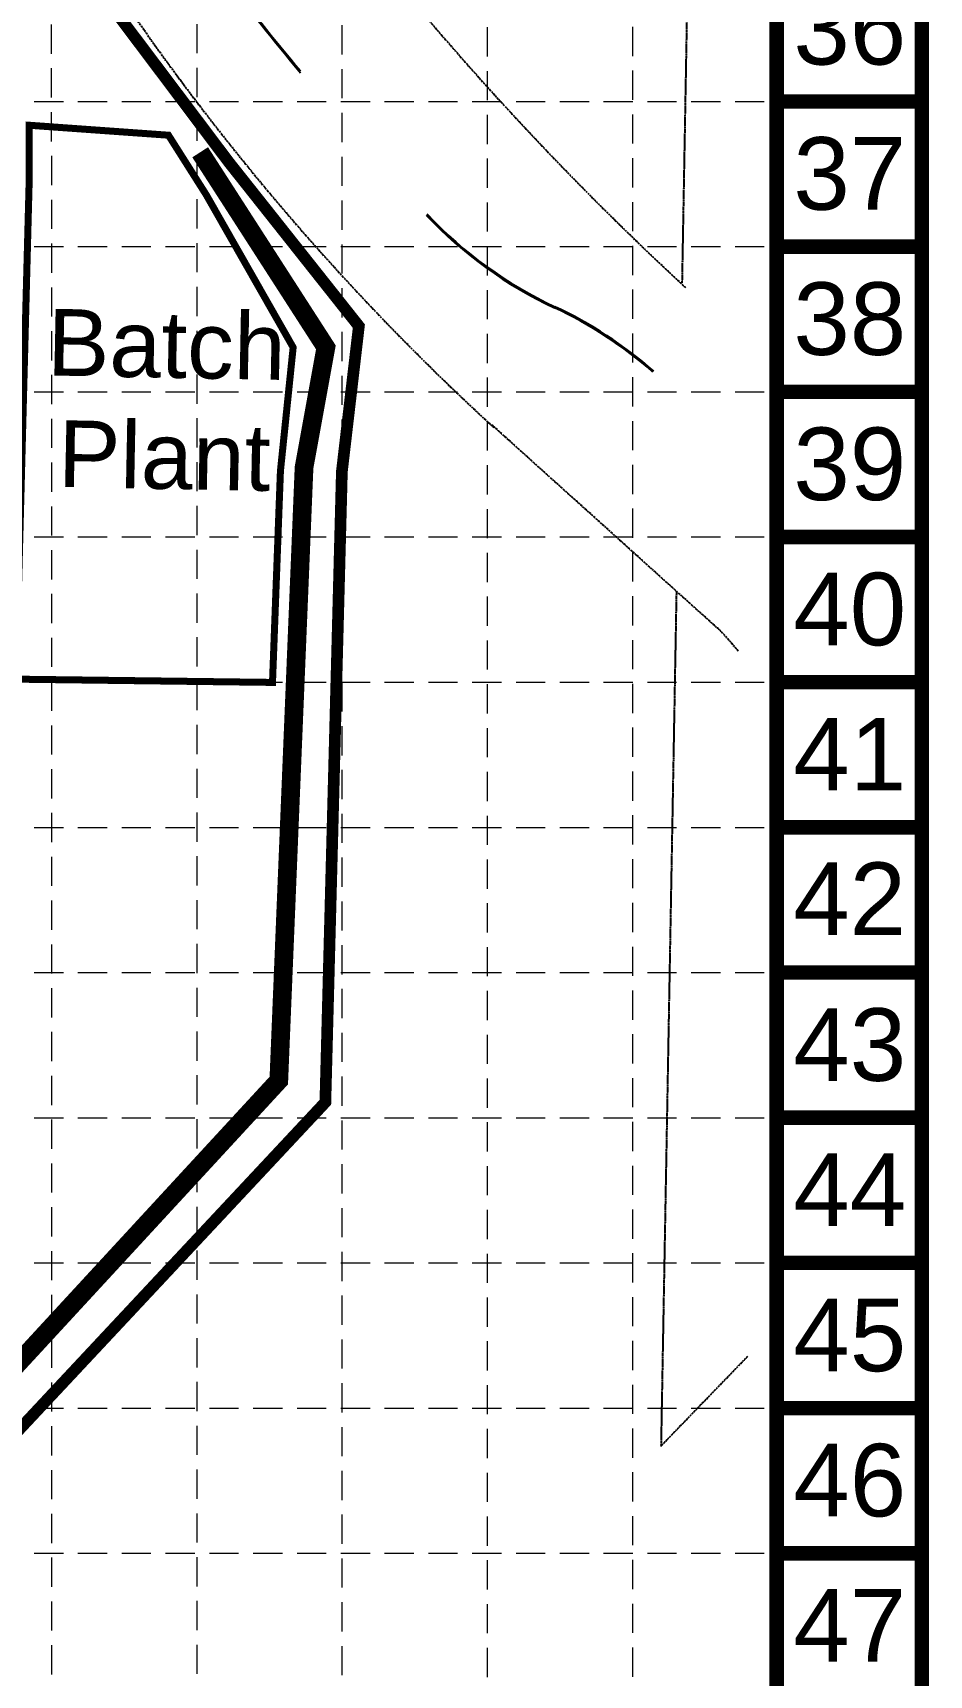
# Model space of a CAD drawing. Header units: inches. Extents: x 2412594 to 2415086, y 7034205 to 7038188.
# Drawn here: x 2414703 to 2415086, y 7035212 to 7035915 of the extents above; entities that cross this region are included whole.
import ezdxf
from ezdxf.enums import TextEntityAlignment as Align

# ---------------------------------------------------------------- set-up
doc = ezdxf.new("R2010")
doc.units = ezdxf.units.IN
doc.header["$MEASUREMENT"] = 0
doc.linetypes.add('HIDDEN', pattern=[0.375, 0.25, -0.125])
doc.linetypes.add('PL', pattern=[1.25, 0.625, -0.125, 0.125, -0.125, 0.125, -0.125])
for name, color, linetype in [('BASE', 7, 'Continuous'), ('GRID', 254, 'HIDDEN'), ('LIMITS OF DISTURBANCE', 1, 'HIDDEN'), ('P-PVMT', 3, 'Continuous'), ('PL-OFF', 3, 'PL'), ('SILT FENCE', 200, 'Continuous')]:
    doc.layers.add(name, color=color, linetype=linetype)
doc.styles.get("Standard").update_dxf_attribs({"font": 'ARIAL.TTF'})

msp = doc.modelspace()

# ---------------------------------------------------------------- linework, layer by layer
at = {"color": 7, "const_width": 3}
msp.add_lwpolyline([(2414701.2, 7035875.59), (2414760.86, 7035871.32), (2414777.06, 7035845.76), (2414814.23, 7035780.5), (2414808.79, 7035727.6), (2414805.39, 7035637.09), (2414695.64, 7035638.48), (2414701.2, 7035850.02)], close=True, dxfattribs=at)
at = {"layer": 'BASE', "const_width": 6.21}
for points in [[(2415083.35, 7034207.82), (2415083.35, 7038185.2), (2412597.49, 7038185.2), (2412597.49, 7034207.82)], [(2415021.2, 7034269.97), (2415021.2, 7038123.05), (2412659.63, 7038123.05), (2412659.63, 7034269.97)]]:
    msp.add_lwpolyline(points, close=True, dxfattribs=at)
for points in [[(2415083.35, 7035885.78), (2415021.2, 7035885.78)], [(2415083.35, 7035823.63), (2415021.2, 7035823.63)], [(2415083.35, 7035761.48), (2415021.2, 7035761.48)], [(2415083.35, 7035699.34), (2415021.2, 7035699.34)], [(2415083.35, 7035637.19), (2415021.2, 7035637.19)], [(2415083.35, 7035575.04), (2415021.2, 7035575.04)], [(2415083.35, 7035512.9), (2415021.2, 7035512.9)], [(2415083.35, 7035450.75), (2415021.2, 7035450.75)], [(2415083.35, 7035388.61), (2415021.2, 7035388.61)], [(2415083.35, 7035326.46), (2415021.2, 7035326.46)], [(2415083.35, 7035264.31), (2415021.2, 7035264.31)]]:
    msp.add_lwpolyline(points, dxfattribs=at)
at = {"layer": 'GRID', "color": 252, "linetype": 'HIDDEN', "lineweight": 0, "ltscale": 50}
for p, q in [((2414710.94, 7034518.7), (2414710.75, 7038124.45)), ((2414773.2, 7034518.9), (2414772.89, 7038124.45)), ((2414835.23, 7034518.36), (2414835.04, 7038124.45)), ((2414897.51, 7034517.55), (2414897.18, 7038124.45)), ((2414959.7, 7034517.72), (2414959.33, 7038124.45)), ((2412659.63, 7035885.78), (2415021.2, 7035885.78)), ((2412659.63, 7035823.63), (2415021.2, 7035823.63)), ((2412659.63, 7035761.48), (2415021.2, 7035761.48)), ((2412659.63, 7035699.34), (2415021.2, 7035699.34)), ((2412659.63, 7035637.19), (2415021.2, 7035637.19)), ((2412659.63, 7035575.04), (2415021.2, 7035575.04)), ((2412659.63, 7035512.9), (2415021.2, 7035512.9)), ((2412659.63, 7035450.75), (2415021.2, 7035450.75)), ((2412659.63, 7035388.61), (2415021.2, 7035388.61)), ((2412659.63, 7035326.46), (2415021.2, 7035326.46)), ((2412659.63, 7035264.31), (2415021.2, 7035264.31))]:
    msp.add_line(p, q, dxfattribs=at)
at = {"layer": 'LIMITS OF DISTURBANCE', "ltscale": 60, "const_width": 5}
msp.add_lwpolyline([(2414786.58, 7035859.94), (2414739.61, 7035922.32), (2414654.79, 7036041.88), (2414554.94, 7036271.98), (2414463.5, 7036453.57), (2414436.21, 7036571.18), (2414426.35, 7036933.74), (2413311.3, 7036935.34), (2413183.76, 7036923.44), (2413173.05, 7036917.91), (2413161.81, 7036918.85), (2413145.89, 7036915.1), (2413063.46, 7036887.01), (2413070.02, 7036868.29), (2413078.88, 7036845.68), (2413065.89, 7036577.29), (2413056.21, 7036041.03), (2413030.31, 7035479.11), (2413017.28, 7034895.95), (2414287.42, 7034879.34), (2414828.02, 7035457.38), (2414835.09, 7035727.38), (2414842.36, 7035789.59)], close=True, dxfattribs=at)
at = {"layer": 'P-PVMT', "color": 7}
msp.add_line((2414871.68, 7035837.39), (2414871.6, 7035837.48), dxfattribs=at)
for centre, radius, start, end in [((2415876.75, 7036780.6), 1378.84, 215.40466, 219.79705), ((2415876.72, 7036780.57), 1378.3, 215.40464, 219.77217), ((2415001.39, 7035959.28), 178.5, 223.18146, 245.03225), ((2415001.39, 7035959.28), 178, 223.18146, 245.03225), ((2414851.12, 7035636.55), 177.5, 48.71469, 65.03225), ((2414851.12, 7035636.55), 178, 48.71469, 65.03225)]:
    msp.add_arc(centre, radius, start, end, dxfattribs=at)
at = {"layer": 'PL-OFF', "color": 7}
for p, q in [((2414999.86, 7036873.59), (2414980.65, 7035808.11)), ((2414980.65, 7035808.11), (2414980.65, 7035808.11)), ((2414980.65, 7035808.11), (2414980.65, 7035808.11)), ((2414980.65, 7035808.11), (2414980.65, 7035808.11)), ((2414980.65, 7035808.11), (2414980.65, 7035808.11)), ((2414980.97, 7035807.81), (2414980.97, 7035807.81)), ((2414980.97, 7035807.81), (2414980.97, 7035807.81)), ((2414899.19, 7035747.41), (2414997.28, 7035659.02)), ((2414978.27, 7035676.15), (2414974.34, 7035458.49)), ((2415004.75, 7035650.51), (2415004.75, 7035650.51)), ((2415004.75, 7035650.51), (2415004.75, 7035650.51))]:
    msp.add_line(p, q, dxfattribs=at)
at = {"layer": 'PL-OFF', "color": 7, "flags": 128}
msp.add_lwpolyline([(2414974.34, 7035458.49), (2414971.67, 7035310.23), (2415008.88, 7035348.73)], dxfattribs=at)
at = {"layer": 'PL-OFF', "color": 7}
for centre, radius, start, end in [((2415895.33, 7036792.9), 1344.48, 199.59825, 227.21788), ((2415616.35, 7036527.49), 1059.91, 212.86327, 227.49632), ((2414822.49, 7035498.23), 237.5, 39.87908, 42.61217)]:
    msp.add_arc(centre, radius, start, end, dxfattribs=at)
at = {"layer": 'SILT FENCE', "const_width": 8}
msp.add_lwpolyline([(2414774.43, 7035864.02), (2414828.24, 7035780.5), (2414818.9, 7035729.15), (2414808.09, 7035466.67), (2414282.91, 7034897.1), (2413140.32, 7034910.87)], dxfattribs=at)

# ---------------------------------------------------------------- texts
at = {"color": 7, "insert": (2414760.3, 7035796.08), "char_height": 28.56, "width": 243.1418, "attachment_point": 2, "rotation": 358.89396}
msp.add_mtext('Batch \\PPlant', dxfattribs=at)
at = {"layer": 'BASE'}
for s, p in [('36', (2415052.49, 7035917.1)), ('37', (2415052.49, 7035854.95)), ('38', (2415052.49, 7035792.81)), ('39', (2415052.49, 7035730.66)), ('40', (2415052.49, 7035668.51)), ('41', (2415052.49, 7035606.37)), ('42', (2415052.42, 7035544.48)), ('43', (2415052.49, 7035482.07)), ('44', (2415052.49, 7035419.93)), ('45', (2415052.49, 7035357.78)), ('46', (2415052.49, 7035295.63)), ('47', (2415052.49, 7035233.49))]:
    msp.add_text(s, height=31.073, dxfattribs=at).set_placement(p, align=Align.MIDDLE_CENTER)

doc.saveas('drawing.dxf')
